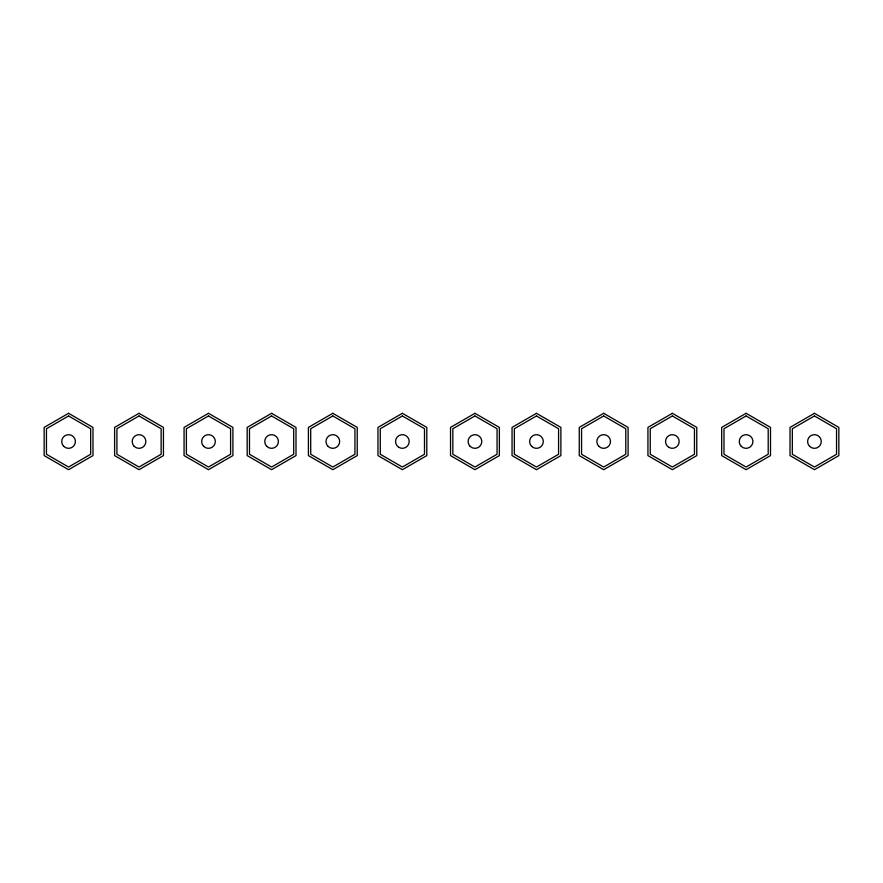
<?xml version="1.0" encoding="UTF-8"?>
<svg xmlns="http://www.w3.org/2000/svg" width="883" height="883" viewBox="0 0 883 883"><rect width="100%" height="100%" fill="white"/><g stroke="black" fill="none" stroke-linecap="round" stroke-linejoin="round"><path stroke-width="1.32" d="M68.565 413.31L44.15 427.405L44.15 455.595L68.565 469.69L92.98 455.595L92.98 427.405L68.565 413.31M68.565 415.97L46.457 428.73L46.457 454.27L68.565 467.03L90.673 454.27L90.673 428.73L68.565 415.97M139.028 413.31L114.613 427.405L114.613 455.595L139.028 469.69L163.443 455.595L163.443 427.405L139.028 413.31M139.028 415.97L116.92 428.73L116.92 454.27L139.028 467.03L161.136 454.27L161.136 428.73L139.028 415.97M208.487 413.31L184.072 427.405L184.072 455.595L208.487 469.69L232.902 455.595L232.902 427.405L208.487 413.31M208.487 415.97L186.379 428.73L186.379 454.27L208.487 467.03L230.595 454.27L230.595 428.73L208.487 415.97M271.589 413.31L247.174 427.405L247.174 455.595L271.589 469.69L296.004 455.595L296.004 427.405L271.589 413.31M271.589 415.97L249.481 428.73L249.481 454.27L271.589 467.03L293.697 454.27L293.697 428.73L271.589 415.97M332.825 413.31L308.41 427.405L308.41 455.595L332.825 469.69L357.24 455.595L357.24 427.405L332.825 413.31M332.825 415.97L310.706 428.73L310.706 454.27L332.825 467.03L354.933 454.27L354.933 428.73L332.825 415.97M402.383 413.31L377.968 427.405L377.968 455.595L402.383 469.69L426.798 455.595L426.798 427.405L402.383 413.31M402.383 415.97L380.275 428.73L380.275 454.27L402.383 467.03L424.491 454.27L424.491 428.73L402.383 415.97M474.944 413.31L450.529 427.405L450.529 455.595L474.944 469.69L499.359 455.595L499.359 427.405L474.944 413.31M474.944 415.97L452.836 428.73L452.836 454.27L474.944 467.03L497.063 454.27L497.063 428.73L474.944 415.97M536.467 413.31L512.052 427.405L512.052 455.595L536.467 469.69L560.882 455.595L560.882 427.405L536.467 413.31M536.467 415.97L514.347 428.73L514.347 454.27L536.467 467.03L558.575 454.27L558.575 428.73L536.467 415.97M603.674 413.31L579.259 427.405L579.259 455.595L603.674 469.69L628.089 455.595L628.089 427.405L603.674 413.31M603.674 415.97L581.566 428.73L581.566 454.27L603.674 467.03L625.782 454.27L625.782 428.73L603.674 415.97M672.349 413.31L647.934 427.405L647.934 455.595L672.349 469.69L696.764 455.595L696.764 427.405L672.349 413.31M672.349 415.97L650.241 428.73L650.241 454.27L672.349 467.03L694.457 454.27L694.457 428.73L672.349 415.97M746.091 413.31L721.676 427.405L721.676 455.595L746.091 469.69L770.506 455.595L770.506 427.405L746.091 413.31M746.091 415.97L723.983 428.73L723.983 454.27L746.091 467.03L768.199 454.27L768.199 428.73L746.091 415.97M814.435 413.31L790.02 427.405L790.02 455.595L814.435 469.69L838.85 455.595L838.85 427.405L814.435 413.31M814.435 415.97L792.327 428.73L792.327 454.27L814.435 467.03L836.543 454.27L836.543 428.73L814.435 415.97M809.601 446.334A6.832 6.832 0 0 0 821.035 443.266A6.832 6.832 0 0 0 812.669 434.9A6.832 6.832 0 0 0 809.601 446.334M398.961 447.416A6.832 6.832 0 0 0 409.215 441.5A6.832 6.832 0 0 0 398.961 435.584A6.832 6.832 0 0 0 398.961 447.416M668.939 447.416A6.832 6.832 0 0 0 679.182 441.5A6.832 6.832 0 0 0 668.939 435.584A6.832 6.832 0 0 0 668.939 447.416M741.256 446.334A6.832 6.832 0 0 0 752.691 443.266A6.832 6.832 0 0 0 744.325 434.9A6.832 6.832 0 0 0 741.256 446.334M531.632 446.334A6.832 6.832 0 0 0 543.067 443.266A6.832 6.832 0 0 0 534.69 434.9A6.832 6.832 0 0 0 531.632 446.334M266.754 446.334A6.832 6.832 0 0 0 278.189 443.266A6.832 6.832 0 0 0 269.823 434.9A6.832 6.832 0 0 0 266.754 446.334M327.99 446.334A6.832 6.832 0 0 0 339.425 443.266A6.832 6.832 0 0 0 331.048 434.9A6.832 6.832 0 0 0 327.99 446.334M134.194 446.334A6.832 6.832 0 0 0 145.629 443.266A6.832 6.832 0 0 0 137.262 434.9A6.832 6.832 0 0 0 134.194 446.334M63.731 446.334A6.832 6.832 0 0 0 75.165 443.266A6.832 6.832 0 0 0 66.799 434.9A6.832 6.832 0 0 0 63.731 446.334M598.84 446.334A6.832 6.832 0 0 0 610.274 443.266A6.832 6.832 0 0 0 601.908 434.9A6.832 6.832 0 0 0 598.84 446.334M470.12 446.334A6.832 6.832 0 0 0 481.555 443.266A6.832 6.832 0 0 0 473.178 434.9A6.832 6.832 0 0 0 470.12 446.334M203.653 446.334A6.832 6.832 0 0 0 215.088 443.266A6.832 6.832 0 0 0 206.721 434.9A6.832 6.832 0 0 0 203.653 446.334"/></g></svg>
